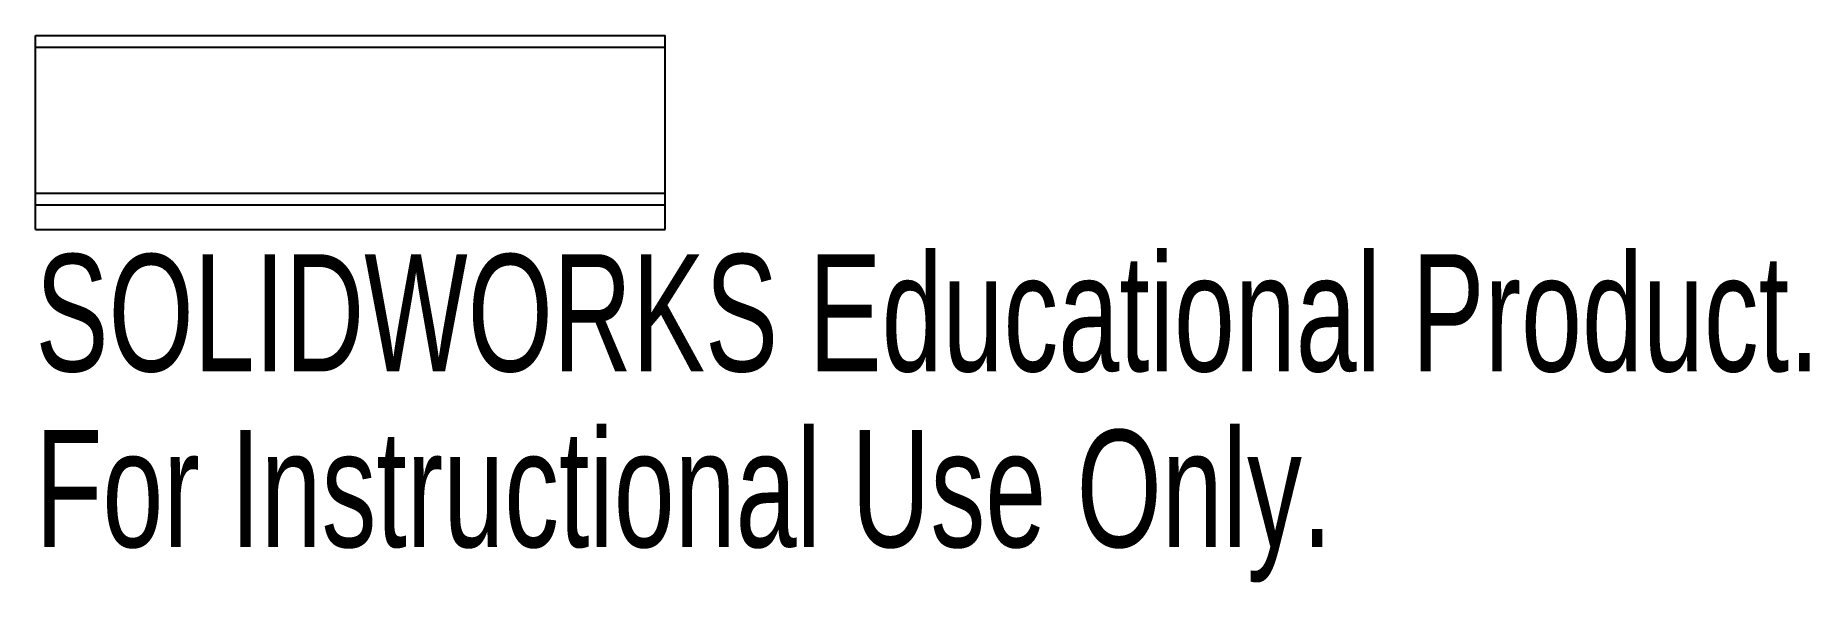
# Paper-space layout '_Left' of a CAD drawing. Header units: millimetres. Extents: x 0 to 73.3, y -14.6 to 8.
import ezdxf

# ---------------------------------------------------------------- set-up
doc = ezdxf.new("R2010")
doc.units = ezdxf.units.MM
doc.styles.add('SLDTEXTSTYLE0', font='TXT', dxfattribs={"width": 0.7})

psp = doc.layouts.new('_Left')

# ---------------------------------------------------------------- linework, layer by layer
at = {"color": 7, "linetype": 'Continuous', "lineweight": 25}
for p, q in [((0, 0), (0, 8)), ((0, 8), (26, 8)), ((26, 7.5), (0, 7.5)), ((26, 0), (26, 8)), ((0, 1.5), (26, 1.5)), ((26, 1), (0, 1)), ((0, 0), (26, 0))]:
    psp.add_line(p, q, dxfattribs=at)

# ---------------------------------------------------------------- texts
at = {"color": 7, "linetype": 'Continuous', "char_height": 4.83362, "attachment_point": 1, "style": 'SLDTEXTSTYLE0'}
for s, insert in [('SOLIDWORKS Educational Product.', (0, -1.02)), ('For Instructional Use Only.', (0, -8.27))]:
    psp.add_mtext(s, dxfattribs=dict(at, insert=insert))

doc.saveas('drawing.dxf')
